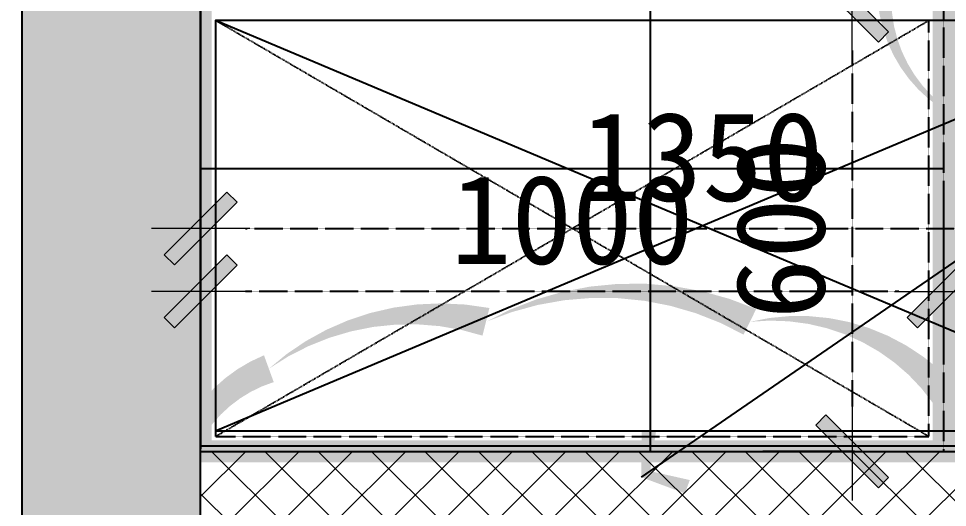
# Model space of a CAD drawing. Header units: millimetres. Extents: x -23568 to 99064, y -162914 to -58422.
# Drawn here: x 15879 to 17129, y -64151 to -63493 of the extents above; entities that cross this region are included whole.
import ezdxf

# ---------------------------------------------------------------- set-up
doc = ezdxf.new("R2010")
doc.units = ezdxf.units.MM
doc.header["$LTSCALE"] = 0.01
doc.linetypes.add('ACAD_ISO03W100', pattern=[30, 12, -18])
doc.linetypes.add('HIDDEN', pattern=[9.524999999999999, 6.35, -3.175])
for name, color, linetype in [('AREA', 1, 'Continuous'), ('FC-【地面材质】', 250, 'Continuous'), ('FF-FURN【平面家具】', 51, 'Continuous'), ('RC-FUN【家具参考线】', 250, 'ACAD_ISO03W100'), ('WALL-【原始墙体】', 6, 'Continuous')]:
    doc.layers.add(name, color=color, linetype=linetype)
doc.layers.add('FF-Dim【平面家具尺】', color=44, linetype='Continuous', lineweight=0)
doc.layers.add('Q◆【 新建墙体填充】', color=51, linetype='Continuous', lineweight=0)
doc.styles.add('宋体', font='')
doc.styles.get('宋体').set_extended_font_data('SimSun')
doc.dimstyles.new('尺寸标注1：60', dxfattribs={"dimscale": 60, "dimtxt": 2, "dimasz": 1, "dimexe": 2, "dimexo": 2, "dimgap": 0.6, "dimtad": 1, "dimdec": 0, "dimdsep": 46, "dimtxsty": '宋体', "dimblk": 'WS-cj', "dimcen": 1, "dimclrd": 44, "dimclre": 44, "dimclrt": 2, "dimadec": 0, "dimazin": 2, "dimtfac": 1, "dimtdec": 4, "dimtix": 1, "dimtmove": 2, "dimatfit": 3, "dimldrblk": 'CCD_Leader_Arrow', "dimfxl": 0, "dimtolj": 1, "dimarcsym": 0})
doc.dimstyles.new('知乐家-尺寸1：60', dxfattribs={"dimscale": 60, "dimtxt": 2, "dimasz": 1, "dimexe": 2, "dimexo": 2, "dimgap": 0.6, "dimtad": 1, "dimdec": 0, "dimdsep": 46, "dimtxsty": '宋体', "dimblk": 'WS-cj', "dimcen": 1, "dimclrd": 44, "dimclre": 44, "dimclrt": 2, "dimadec": 0, "dimazin": 2, "dimtfac": 1, "dimtdec": 4, "dimtix": 1, "dimtmove": 2, "dimatfit": 3, "dimldrblk": 'CCD_Leader_Arrow', "dimfxl": 0, "dimtolj": 1, "dimarcsym": 0})

# ---------------------------------------------------------------- blocks, each defined once
blk = doc.blocks.new('8686')
at = {"layer": 'RC-FUN【家具参考线】'}
h = blk.add_hatch(color=250, dxfattribs=at)
h.dxf.hatch_style = 1
h.paths.add_polyline_path([(125829.7132588396, -330743.4323216762), (125584.7132588396, -330743.4323216762), (125584.7132588396, -331968.4323216762), (126429.7132588396, -331968.4323216762), (126429.7132588396, -331773.4323216762), (125829.7132588396, -331773.4323216762)])
h.paths.add_polyline_path([(126034.7132588396, -325813.4323216762), (125589.7132588396, -325813.4323216762), (125589.7132588396, -330073.4323216762), (125829.7132588396, -330073.4323216762), (125829.7132588396, -329858.4323216762), (125829.7132588396, -326663.4323216762), (126034.7132588396, -326663.4323216762)])
at = {"layer": 'RC-FUN【家具参考线】', "color": 250}
for p, q in [((125589.7132588396, -330073.4323216762), (125589.7132588396, -325813.4323216762)), ((125829.7132588396, -329858.4323216762), (125829.7132588396, -326663.4323216762)), ((125829.7132588396, -329373.4323216761), (125829.7132588396, -329973.4323216762)), ((126829.7132588396, -329973.4323216761), (126829.7132588396, -329373.4323216761)), ((126829.7132588396, -329973.4323216762), (126829.7132588396, -329373.4323216761)), ((126809.7132588396, -329393.4323216761), (125849.7132588396, -329393.4323216761)), ((125849.7132588396, -329393.4323216761), (125849.7132588396, -329953.4323216762)), ((125849.7132588396, -329953.4323216762), (126809.7132588396, -329393.4323216761)), ((126809.7132588396, -329953.4323216762), (125849.7132588396, -329393.4323216761)), ((126809.7132588396, -329953.4323216762), (126809.7132588396, -329393.4323216761)), ((125829.7132588396, -330073.4323216762), (125829.7132588396, -329858.4323216762)), ((125849.7132588396, -329953.4323216762), (126809.7132588396, -329953.4323216762)), ((125829.7132588396, -329973.4323216762), (126829.7132588396, -329973.4323216761)), ((125829.7132588396, -329973.4323216762), (126829.7132588396, -329973.4323216762))]:
    blk.add_line(p, q, dxfattribs=at)
blk = doc.blocks.new('WS-cj')
blk.add_hatch(color=2).paths.add_polyline_path([(0.5879038905250127, 0.8177135944101792), (-0.8177135944101792, -0.5879038905250127), (-0.5879038905245579, -0.817713594410634), (0.817713594410634, 0.5879038905247853)])
at = {"color": 2, "linetype": 'ByBlock', "lineweight": 0}
for p, q in [((-1.099999999999909, 0), (0, 0)), ((0, 0), (1.099999999999909, 0))]:
    blk.add_line(p, q, dxfattribs=at)
at = {"color": 2}
blk.add_lwpolyline([(0.5879038905250127, 0.8177135944101792), (-0.8177135944101792, -0.5879038905250127), (-0.5879038905245579, -0.817713594410634), (0.817713594410634, 0.5879038905247853)], close=True, dxfattribs=at)
blk = doc.blocks.new('*D270')
at = {"layer": 'Defpoints', "color": 0, "transparency": 16777216}
for p in [(16124.27288711643, -63475.60114607186), (17474.2728871164, -63475.60114607186), (17474.2728871164, -63775.60114607186)]:
    blk.add_point(p, dxfattribs=at)
at = {"layer": 'FF-Dim【平面家具尺】', "color": 44, "lineweight": -2, "transparency": 16777216}
for p, q in [((16124.27288711643, -63595.60114607186), (16124.27288711643, -63895.60114607186)), ((17474.2728871164, -63595.60114607186), (17474.2728871164, -63895.60114607186))]:
    blk.add_line(p, q, dxfattribs=at)
at = {"layer": 'FF-Dim【平面家具尺】', "color": 44, "linetype": 'ACAD_ISO03W100', "lineweight": -2, "transparency": 16777216}
blk.add_line((16184.27288711643, -63775.60114607186), (17414.2728871164, -63775.60114607186), dxfattribs=at)
at = {"layer": 'FF-Dim【平面家具尺】', "color": 44, "lineweight": -2, "transparency": 16777216, "xscale": 60, "yscale": 60, "zscale": 60, "rotation": 180}
blk.add_blockref('WS-cj', (16124.27288711643, -63775.60114607186), dxfattribs=at)
at = {"layer": 'FF-Dim【平面家具尺】', "color": 44, "lineweight": -2, "transparency": 16777216, "xscale": 60, "yscale": 60, "zscale": 60}
blk.add_blockref('WS-cj', (17474.2728871164, -63775.60114607186), dxfattribs=at)
at = {"layer": 'FF-Dim【平面家具尺】', "color": 2, "transparency": 16777216, "insert": (16799.27288711641, -63679.60114607186), "char_height": 120, "attachment_point": 5, "style": '宋体'}
blk.add_mtext('\\A1;1350', dxfattribs=at)
blk = doc.blocks.new('CCD_Leader_Arrow')
at = {"color": 50, "linetype": 'ByBlock'}
blk.add_line((0, 0), (-1, 0), dxfattribs=at)
for points in [[(-0.8586479999999881, 0.6683735999999953), (-0.5965191999999888, 0.8519200000000069), (-0.2400000000000091, 0), (0, 0)], [(-0.8586479999999881, -0.6683735999999953), (-0.5965191999999888, -0.8519200000000069), (-0.2400000000000091, 0), (0, 0)]]:
    blk.add_solid(points, dxfattribs=at)
blk = doc.blocks.new('*D319')
at = {"layer": 'Defpoints', "color": 0, "transparency": 16777216}
for p in [(17124.27288711644, -63475.60114607189), (17001.05917152772, -64075.60114607189), (17124.27288711651, -64075.60114607189)]:
    blk.add_point(p, dxfattribs=at)
at = {"layer": 'Q◆【 新建墙体填充】', "color": 44, "lineweight": -2, "transparency": 16777216}
for p, q in [((17004.27288711644, -63475.60114607189), (16881.05917152772, -63475.60114607189)), ((17004.27288711651, -64075.60114607189), (16881.05917152772, -64075.60114607189))]:
    blk.add_line(p, q, dxfattribs=at)
at = {"layer": 'Q◆【 新建墙体填充】', "color": 44, "linetype": 'ACAD_ISO03W100', "lineweight": -2, "transparency": 16777216}
blk.add_line((17001.05917152772, -63535.60114607189), (17001.05917152772, -64015.60114607189), dxfattribs=at)
at = {"layer": 'Q◆【 新建墙体填充】', "color": 44, "lineweight": -2, "transparency": 16777216, "xscale": 60, "yscale": 60, "zscale": 60}
for p, rotation in [((17001.05917152772, -63475.60114607189), 90), ((17001.05917152772, -64075.60114607189), 270)]:
    blk.add_blockref('WS-cj', p, dxfattribs=dict(at, rotation=rotation))
at = {"layer": 'Q◆【 新建墙体填充】', "color": 2, "transparency": 16777216, "insert": (16905.0591715277, -63775.60114607188), "char_height": 120, "attachment_point": 5, "rotation": 90, "style": '宋体'}
blk.add_mtext('\\A1;600', dxfattribs=at)
blk = doc.blocks.new('*D320')
at = {"layer": 'Defpoints', "color": 0, "transparency": 16777216}
for p in [(16124.27288711643, -63860.31800064945), (16124.27288711643, -64068.10114607197), (17124.2728871165, -64075.60114607186)]:
    blk.add_point(p, dxfattribs=at)
at = {"layer": 'Q◆【 新建墙体填充】', "color": 44, "lineweight": -2, "transparency": 16777216}
for p, q in [((16124.27288711643, -63948.10114607197), (16124.27288711643, -63740.31800064945)), ((17124.2728871165, -63955.60114607186), (17124.2728871165, -63740.31800064945))]:
    blk.add_line(p, q, dxfattribs=at)
at = {"layer": 'Q◆【 新建墙体填充】', "color": 44, "linetype": 'ACAD_ISO03W100', "lineweight": -2, "transparency": 16777216}
blk.add_line((17064.2728871165, -63860.31800064945), (16184.27288711643, -63860.31800064945), dxfattribs=at)
at = {"layer": 'Q◆【 新建墙体填充】', "color": 44, "lineweight": -2, "transparency": 16777216, "xscale": 60, "yscale": 60, "zscale": 60, "rotation": 180}
blk.add_blockref('WS-cj', (16124.27288711643, -63860.31800064945), dxfattribs=at)
at = {"layer": 'Q◆【 新建墙体填充】', "color": 44, "lineweight": -2, "transparency": 16777216, "xscale": 60, "yscale": 60, "zscale": 60}
blk.add_blockref('WS-cj', (17124.2728871165, -63860.31800064945), dxfattribs=at)
at = {"layer": 'Q◆【 新建墙体填充】', "color": 2, "transparency": 16777216, "insert": (16624.27288711647, -63764.31800064945), "char_height": 120, "attachment_point": 5, "style": '宋体'}
blk.add_mtext('\\A1;1000', dxfattribs=at)

msp = doc.modelspace()

# ---------------------------------------------------------------- hatches: boundary and pattern name
at = {"layer": 'FC-【地面材质】'}
h = msp.add_hatch(dxfattribs=at)
h.set_pattern_fill('_USER', color=8, scale=800, double=1, pattern_type=0)
h.set_pattern_definition([(0, (22329.27288711643, -67695.60114607197), (0, 800), []), (90, (22329.27288711643, -67695.60114607197), (-800, 4.898587196589413e-14), [])])
h.paths.add_polyline_path([(22329.27288711643, -61320.60114607197), (21764.27288711643, -61320.60114607197), (19709.27288711643, -61320.60114607197), (19229.27288711643, -61320.60114607197), (19229.27288711593, -64015.60114607197), (19229.27288711591, -64065.60114607192), (19129.27288711599, -64065.60114607192), (19129.27288711649, -62995.60114607197), (19014.27288711643, -62995.60114607197), (19014.27288711643, -60765.60114607197), (18814.27288711643, -60765.60114607197), (16329.27288711643, -60765.60114607197), (16124.27288711643, -60765.60114607197), (16124.27288711643, -63960.60114607197), (16124.27288711643, -64075.60114607197), (17124.27288711643, -64075.60114607186), (17124.27288711643, -63475.60114607186), (18124.27288711643, -63475.60114607186), (18124.27288711643, -64175.60114607197), (18024.27288711643, -64175.60114607197), (18024.27288711643, -63575.60114607186), (17224.27288711643, -63575.60114607186), (17224.27288711643, -64075.60114607186), (17224.27288711643, -64175.60114607192), (17224.27288711643, -65475.60114607197), (18014.27288711643, -65475.60114607197), (19129.27288711643, -65475.60114607197), (19129.27288711596, -64915.60114607192), (19229.27288711591, -64915.60114607197), (19229.27288711591, -65025.60114607203), (19229.27288711643, -65605.60114607197), (19229.27288711643, -65725.60114607197), (19229.27288711643, -66275.60114607197), (19129.27288711643, -66275.60114607203), (19129.27288711643, -65575.60114607197), (18014.27288711643, -65575.60114607197), (18014.27288711643, -65725.60114607197), (17564.27288711643, -65725.60114607197), (16724.27288711643, -65725.60114607197), (16724.27288711643, -65875.60114607197), (16724.27288711643, -66070.60114607197), (16119.27288711643, -66070.60114607197), (16119.27288711643, -66240.60114607197), (16119.27288711643, -67300.60114607197), (16119.27288711643, -67470.60114607197), (16724.27288711643, -67470.60114607197), (16724.27288711643, -67670.60114607197), (18354.27288711643, -67670.60114607197), (18354.27288711643, -67000.60114607197), (19014.27288711643, -67000.60114607197), (19229.27288711643, -67000.60114607197), (19229.27288711643, -67695.60114607197), (19699.27288711643, -67695.60114607197), (21069.27288711745, -67695.60114607122), (22149.27288711556, -67695.60114607197), (22329.27288711643, -67695.60114607197), (22329.27288711643, -65290.60114607197), (27489.27288711643, -65290.60114607197), (27489.27288711643, -63800.60114607197), (26844.27288711643, -63800.60114607197), (26689.27288711314, -63800.60114607197), (26689.27288711643, -64250.60114607186), (26539.27288711646, -64250.60114607296), (26539.27288711559, -64130.60114606482), (26589.27288711559, -64130.60114607128), (26589.27288711139, -63560.60114607197), (26844.27288711643, -63560.60114607197), (27784.27288711643, -63560.60114607197), (27784.27288711643, -61285.60114607197), (27664.27288711643, -61285.60114607197), (25639.27288711559, -61285.60114607197), (25639.27288711559, -61385.60114607197), (25639.27288711559, -62830.60114607197), (25139.27288711559, -62830.60114607197), (25139.27288711559, -64130.60114607197), (25689.27288711559, -64130.60114607197), (25689.27288711646, -64250.60114607215), (24989.27288711559, -64250.60114607197), (24989.27288711559, -64130.60114607197), (25039.27288711559, -64130.60114607197), (25039.27288711559, -62730.60114607197), (25539.27288711559, -62730.60114607197), (25539.27288711559, -61385.60114607197), (25039.27288711559, -61385.60114607197), (25039.27288711559, -61285.60114607197), (24719.27288711643, -61285.60114607197), (22544.27288711643, -61285.60114607197), (22544.27288711643, -63550.60114607797), (24089.27288711643, -63550.60114607832), (24089.27288711628, -64130.6011460778), (24139.27288711559, -64130.6011460778), (24139.27288711559, -64250.60114607838), (23989.27288711625, -64250.60114607832), (23989.2728871164, -63650.60114607832), (22429.27288711643, -63650.60114607785), (22429.27288711643, -64250.60114607197), (22329.27288711643, -64250.60114607197)])
at = {"layer": 'Q◆【 新建墙体填充】'}
h = msp.add_hatch(dxfattribs=at)
h.set_pattern_fill('ANSI37', color=51, scale=16, style=0)
h.set_pattern_definition([(45, (-109705.4403717232, 252150.0295474606), (-35.92102448427661, 35.92102448427661), []), (135, (-109705.4403717232, 252150.0295474606), (-35.92102448427661, -35.92102448427661), [])])
h.paths.add_polyline_path([(17424.2728871164, -64175.60114607192), (17424.2728871164, -64075.60114607192), (17424.2728871164, -63575.60114607192), (18024.27288711643, -63575.60114607186), (18024.27288711643, -64175.60114607197), (18124.27288711643, -64175.60114607197), (18124.27288711643, -63475.60114607186), (17324.2728871164, -63475.60114607192), (17324.2728871164, -64075.60114607192), (16124.27288711643, -64075.60114607197), (16124.27288711643, -64175.60114607197)])
at = {"layer": 'WALL-【原始墙体】'}
h = msp.add_hatch(color=8, dxfattribs=at)
h.dxf.hatch_style = 1
h.paths.add_polyline_path([(16124.27288711643, -64845.60114607197), (15879.27288711643, -64845.60114607197), (15879.27288711643, -66070.60114607197), (16724.27288711643, -66070.60114607197), (16724.27288711643, -65875.60114607197), (16124.27288711643, -65875.60114607197)])
h.paths.add_polyline_path([(16329.27288711643, -59915.60114607197), (15884.27288711643, -59915.60114607197), (15884.27288711643, -64175.60114607197), (16124.27288711643, -64175.60114607197), (16124.27288711643, -63960.60114607197), (16124.27288711643, -60765.60114607197), (16329.27288711643, -60765.60114607197)])

# ---------------------------------------------------------------- linework, layer by layer
at = {"layer": 'AREA', "linetype": 'HIDDEN', "ltscale": 18, "const_width": 30}
msp.add_lwpolyline([(19014.27288711643, -60765.60114607197), (18814.27288711643, -60765.60114607197), (16329.27288711643, -60765.60114607197), (16124.27288711643, -60765.60114607197), (16124.27288711643, -63960.60114607197), (16124.27288711643, -64075.60114607197), (17124.27288711643, -64075.60114607186), (17124.27288711643, -63475.60114607186), (18124.27288711643, -63475.60114607186), (18124.27288711643, -64175.60114607197), (18024.27288711643, -64175.60114607197), (18024.27288711643, -63575.60114607186), (17224.27288711643, -63575.60114607186), (17224.27288711643, -64075.60114607186), (17224.27288711643, -64175.60114607192), (17224.27288711643, -65475.60114607197), (18014.27288711643, -65475.60114607197), (19129.27288711643, -65475.60114607197), (19129.27288711596, -64915.60114607197), (19129.27288711602, -64065.60114607192), (19129.27288711649, -62995.60114607197), (19014.27288711643, -62995.60114607197)], close=True, dxfattribs=at)
at = {"layer": 'FF-FURN【平面家具】', "color": 8}
for p, q in [((16144.27288711643, -64048.10114607197), (17454.2728871164, -63495.60114607203)), ((17454.2728871164, -64048.10114607203), (16144.27288711643, -63495.60114607197))]:
    msp.add_line(p, q, dxfattribs=at)
at = {"layer": 'FF-FURN【平面家具】', "color": 51}
msp.add_lwpolyline([(17474.2728871164, -63475.60114607197), (16124.27288711643, -63475.60114607192), (16124.27288711643, -64068.10114607197), (17474.2728871164, -64068.10114607203)], close=True, dxfattribs=at)
at = {"layer": 'FF-FURN【平面家具】', "color": 8}
msp.add_lwpolyline([(17454.2728871164, -63495.60114607203), (16144.27288711643, -63495.60114607197), (16144.27288711643, -64048.10114607197), (17454.2728871164, -64048.10114607203)], close=True, dxfattribs=at)
at = {"layer": 'Q◆【 新建墙体填充】', "color": 1}
for points in [[(17168.75804835699, -63636.98012584803, 0, 38.40000000000001, -0.7002075382097097), (17168.75804835699, -63636.98012584803, 0, 38.40000000000001, -0.7002075382097097), (17168.75804835699, -63281.73949124705, 0, 38.40000000000001, -0.7002075382097097), (17460.88884263659, -63218.62965092558, 0, 38.40000000000001, -0.7002075382097097), (17816.12947723764, -63218.62965092558, 0, 38.40000000000001, -0.7002075382097097), (18171.37011183865, -63218.62965092558, 0, 38.40000000000001, -0.7002075382097097), (18171.37011183865, -63573.87028552662, 0, 38.40000000000001, -0.7002075382097097), (17879.23931755904, -63636.98012584803, 0, 38.40000000000001, -0.7002075382097097), (17523.998682958, -63636.98012584803, 0, 38.40000000000001, -0.7002075382097097), (17168.75804835699, -63636.98012584803, 0, 38.40000000000001, -0.7002075382097097), (17168.75804835699, -63636.98012584803, 38.40000000000001, 38.40000000000001, -0.7002075382097097)], [(16216.08815240885, -64319.57685673964, 0, 38.40000000000001, -0.7002075382097097), (16216.08815240885, -64319.57685673964, 0, 38.40000000000001, -0.7002075382097097), (16216.08815240885, -63964.33622213866, 0, 38.40000000000001, -0.2331685989666807), (16508.21894668844, -63901.22638181719, 0, 38.40000000000001, -0.2332399480687934), (16863.4595812895, -63901.22638181719, 0, 38.40000000000001, -0.2713926100659853), (17124.27288711644, -63997.99301342113, 0, 38.40000000000001, -0.3691410807025419), (17218.70021589051, -64256.46701641823, 0, 38.40000000000001, -0.3026033436865273), (17006.98997751194, -64411.39238152094, 0, 38.40000000000001, -0.06457272777879741), (16571.32878700986, -64434.95121827803, 0, 38.40000000000001, -0.3433482192664429), (16216.08815240885, -64319.57685673964, 0, 38.40000000000001, -0.7002075382097097), (16216.08815240885, -64319.57685673964, 38.40000000000001, 38.40000000000001, -0.7002075382097097)]]:
    msp.add_lwpolyline(points, format="xyseb", dxfattribs=at)
at = {"layer": 'WALL-【原始墙体】'}
for p, q in [((15884.27288711643, -64175.60114607197), (15884.27288711643, -59915.60114607197)), ((16124.27288711643, -63960.60114607197), (16124.27288711643, -60765.60114607197)), ((16124.27288711643, -64175.60114607197), (16124.27288711643, -63960.60114607197)), ((16124.27288711643, -64075.60114607197), (17474.2728871164, -64075.60114607192))]:
    msp.add_line(p, q, dxfattribs=at)

# ---------------------------------------------------------------- block references
msp.add_blockref('8686', (-109705.4403717232, 265897.8311756043))

# ---------------------------------------------------------------- dimensions: what is measured, and where the dimension line sits
at = {"layer": 'FF-Dim【平面家具尺】'}
dim = msp.add_linear_dim(base=(17474.2728871164, -63775.60114607186), p1=(16124.27288711643, -63475.60114607186), p2=(17474.2728871164, -63475.60114607186), dimstyle='知乐家-尺寸1：60', override={"dimfxl": 6, "dimarcsym": 1}, dxfattribs=at)
dim.commit()
dim.dimension.update_dxf_attribs({"geometry": '*D270', "text_midpoint": (16799.27288711641, -63679.60114607186)})
at = {"layer": 'Q◆【 新建墙体填充】'}
dim = msp.add_linear_dim(base=(17001.05917152772, -64075.60114607189), p1=(17124.27288711643, -63475.60114607186), p2=(17124.2728871165, -64075.60114607186), angle=90, dimstyle='知乐家-尺寸1：60', override={"dimfxl": 6, "dimarcsym": 1}, dxfattribs=at)
dim.commit()
dim.dimension.update_dxf_attribs({"geometry": '*D319', "text_midpoint": (16905.0591715277, -63775.60114607188)})
dim = msp.add_linear_dim(base=(16124.27288711643, -63860.31800064945), p1=(17124.2728871165, -64075.60114607186), p2=(16124.27288711643, -64068.10114607197), dimstyle='知乐家-尺寸1：60', override={"dimfxl": 6, "dimarcsym": 1}, dxfattribs=at)
dim.commit()
dim.dimension.update_dxf_attribs({"geometry": '*D320', "text_midpoint": (16624.27288711647, -63764.31800064945)})

# ---------------------------------------------------------------- leaders
msp.add_leader([(16717.39418519897, -64110.40162190353), (19229.27288711624, -62382.80518720252), (21335.02763188771, -62382.80518720241)], dimstyle='尺寸标注1：60', dxfattribs=at)

doc.saveas('drawing.dxf')
